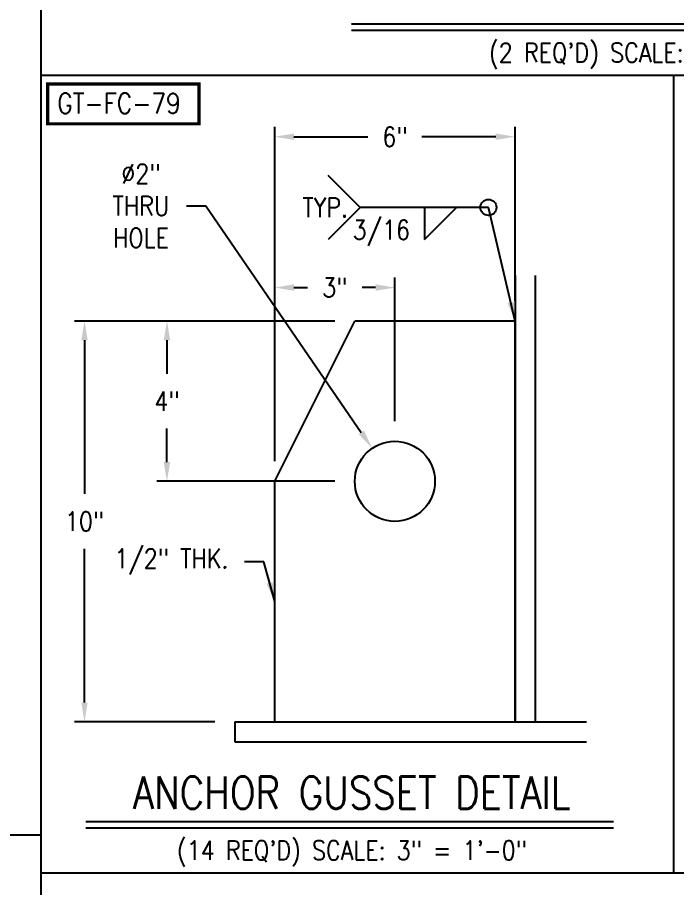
# Model space of a CAD drawing. Extents: x -36 to 1116, y 36 to 900.
# Drawn here: x 693.8 to 891.3, y 371.5 to 632.1 of the extents above; entities that cross this region are included whole.
import ezdxf
from ezdxf.enums import TextEntityAlignment as Align

# ---------------------------------------------------------------- set-up
doc = ezdxf.new("R2010")
doc.units = 0
doc.header["$LTSCALE"] = 12
doc.header["$MEASUREMENT"] = 0
doc.header["$PDMODE"] = 33
doc.header["$PDSIZE"] = -0.5
doc.layers.get('0').update_dxf_attribs({"linetype": 'CONTINUOUS'})
doc.layers.get('Defpoints').update_dxf_attribs({"linetype": 'CONTINUOUS'})
for name, color, linetype in [('COVER', 3, 'CONTINUOUS'), ('DIM', 1, 'CONTINUOUS'), ('SHELL', 40, 'CONTINUOUS'), ('TEXT', 4, 'CONTINUOUS')]:
    doc.layers.add(name, color=color, linetype=linetype)
doc.styles.add('ROMANS', font='ROMANS.shx', dxfattribs={"width": 0.85, "height": 5.76})
doc.styles.get("Standard").update_dxf_attribs({"font": 'sanss___.ttf'})
doc.dimstyles.get("Standard").update_dxf_attribs({"dimtxt": 0.18, "dimasz": 0.18, "dimexe": 0.18, "dimexo": 0.0625, "dimgap": 0.09, "dimtad": 0, "dimtih": 1, "dimtoh": 1, "dimdec": 4, "dimzin": 0, "dimdsep": 46, "dimtxsty": 'Standard', "dimcen": 0.09, "dimadec": 0, "dimazin": 0, "dimtfac": 1, "dimtdec": 4, "dimtofl": 0, "dimtmove": 0, "dimatfit": 3, "dimfxl": 1, "dimtolj": 1, "dimtzin": 0, "dimarcsym": 0})

# ---------------------------------------------------------------- blocks, each defined once
blk = doc.blocks.new('A$C7f54e743')
at = {"layer": 'COVER'}
for p, q in [((-6, 6), (-4, 10)), ((0, 10), (-4, 10)), ((0, 0), (0, 10)), ((-6, 0), (-6, 6)), ((-6, 0), (0, 0))]:
    blk.add_line(p, q, dxfattribs=at)
blk.add_circle((-3, 6), 1, dxfattribs=at)
blk = doc.blocks.new('*D211')
at = {"layer": 'Defpoints', "color": 0, "transparency": 16777216}
for p in [(842.93, 596.33), (842.93, 541.14), (770.93, 493.14)]:
    blk.add_point(p, dxfattribs=at)
at = {"layer": 'DIM', "color": 0, "lineweight": -2, "transparency": 16777216}
for p, q in [((770.93, 499.14), (770.93, 599.33)), ((842.93, 547.14), (842.93, 599.33)), ((776.69, 596.33), (798.87, 596.33)), ((837.17, 596.33), (814.99, 596.33))]:
    blk.add_line(p, q, dxfattribs=at)
at = {"layer": 'DIM', "color": 0, "transparency": 16777216}
for points in [[(776.69, 597.29), (776.69, 595.37), (770.93, 596.33)], [(837.17, 597.29), (837.17, 595.37), (842.93, 596.33)]]:
    blk.add_solid(points, dxfattribs=at)
at = {"layer": 'DIM', "color": 0, "transparency": 16777216, "insert": (806.93, 596.33), "char_height": 5.76, "attachment_point": 5, "style": 'ROMANS'}
blk.add_mtext('\\A1;6"', dxfattribs=at)
blk = doc.blocks.new('*D212')
at = {"layer": 'Defpoints', "color": 0, "transparency": 16777216}
for p in [(794.93, 541.14), (713.92, 421.14), (758.93, 421.14)]:
    blk.add_point(p, dxfattribs=at)
at = {"layer": 'DIM', "color": 0, "lineweight": -2, "transparency": 16777216}
for p, q in [((788.93, 541.14), (710.92, 541.14)), ((713.92, 535.38), (713.92, 489.37)), ((713.92, 426.9), (713.92, 472.91)), ((752.93, 421.14), (710.92, 421.14))]:
    blk.add_line(p, q, dxfattribs=at)
at = {"layer": 'DIM', "color": 0, "transparency": 16777216}
for points in [[(712.96, 535.38), (714.88, 535.38), (713.92, 541.14)], [(712.96, 426.9), (714.88, 426.9), (713.92, 421.14)]]:
    blk.add_solid(points, dxfattribs=at)
at = {"layer": 'DIM', "color": 0, "transparency": 16777216, "insert": (713.92, 481.14), "char_height": 5.76, "attachment_point": 5, "style": 'ROMANS'}
blk.add_mtext('\\A1;10"', dxfattribs=at)
blk = doc.blocks.new('*D213')
at = {"layer": 'Defpoints', "color": 0, "transparency": 16777216}
for p in [(806.93, 551.16), (806.93, 505.14), (770.93, 493.14)]:
    blk.add_point(p, dxfattribs=at)
at = {"layer": 'DIM', "color": 0, "lineweight": -2, "transparency": 16777216}
for p, q in [((770.93, 499.14), (770.93, 554.16)), ((806.93, 511.14), (806.93, 554.16)), ((776.69, 551.16), (780.75, 551.16)), ((801.17, 551.16), (797.11, 551.16))]:
    blk.add_line(p, q, dxfattribs=at)
at = {"layer": 'DIM', "color": 0, "transparency": 16777216}
for points in [[(776.69, 552.12), (776.69, 550.2), (770.93, 551.16)], [(801.17, 552.12), (801.17, 550.2), (806.93, 551.16)]]:
    blk.add_solid(points, dxfattribs=at)
at = {"layer": 'DIM', "color": 0, "transparency": 16777216, "insert": (788.93, 551.16), "char_height": 5.76, "attachment_point": 5, "style": 'ROMANS'}
blk.add_mtext('\\A1;3"', dxfattribs=at)
blk = doc.blocks.new('*D214')
at = {"layer": 'Defpoints', "color": 0, "transparency": 16777216}
for p in [(794.93, 541.14), (738.63, 493.14), (794.93, 493.14)]:
    blk.add_point(p, dxfattribs=at)
at = {"layer": 'DIM', "color": 0, "lineweight": -2, "transparency": 16777216}
for p, q in [((788.93, 541.14), (735.63, 541.14)), ((738.63, 535.38), (738.63, 525.37)), ((738.63, 498.9), (738.63, 508.91)), ((788.93, 493.14), (735.63, 493.14))]:
    blk.add_line(p, q, dxfattribs=at)
at = {"layer": 'DIM', "color": 0, "transparency": 16777216}
for points in [[(737.67, 535.38), (739.59, 535.38), (738.63, 541.14)], [(737.67, 498.9), (739.59, 498.9), (738.63, 493.14)]]:
    blk.add_solid(points, dxfattribs=at)
at = {"layer": 'DIM', "color": 0, "transparency": 16777216, "insert": (738.63, 517.14), "char_height": 5.76, "attachment_point": 5, "style": 'ROMANS'}
blk.add_mtext('\\A1;4"', dxfattribs=at)
blk = doc.blocks.new('*D215')
at = {"layer": 'Defpoints', "color": 0, "transparency": 16777216}
for p in [(800.14, 503.03), (813.73, 483.25)]:
    blk.add_point(p, dxfattribs=at)
at = {"layer": 'DIM', "color": 0, "lineweight": -2, "transparency": 16777216}
for p, q in [((744.49, 575.64), (750.25, 575.64)), ((750.25, 575.64), (796.87, 507.78))]:
    blk.add_line(p, q, dxfattribs=at)
at = {"layer": 'DIM', "color": 0, "transparency": 16777216}
blk.add_solid([(797.67, 508.32), (796.08, 507.23), (800.14, 503.03)], dxfattribs=at)
at = {"layer": 'DIM', "color": 0, "transparency": 16777216, "insert": (730.83, 575.64), "char_height": 5.76, "attachment_point": 5, "style": 'ROMANS'}
blk.add_mtext('\\A1;∅2"\\PTHRU\\PHOLE', dxfattribs=at)

msp = doc.modelspace()

# ---------------------------------------------------------------- linework, layer by layer
for p, q in [((700.83486, 888), (700.83486, 72)), ((700.83486, 614.78302), (1080, 614.78302)), ((890.41743, 614.78302), (890.41743, 375.9067)), ((700.83486, 387.20776), (418.83486, 387.20776)), ((700.83486, 375.9067), (1080, 375.9067))]:
    msp.add_line(p, q)
at = {"layer": 'DIM'}
for p, q in [((793.88409, 630.14302), (985.88409, 630.14302)), ((793.88409, 628.22302), (985.88409, 628.22302)), ((796.56479, 575.15527), (786.96479, 584.75527)), ((796.56479, 575.15527), (786.96479, 565.55527)), ((834.96479, 575.15527), (796.56479, 575.15527)), ((815.76479, 565.55527), (825.36479, 575.15527)), ((815.76479, 575.15527), (815.76479, 565.55527)), ((714.30704, 391.2667), (872.48198, 391.2667)), ((714.30704, 389.3467), (872.48198, 389.3467))]:
    msp.add_line(p, q, dxfattribs=at)
msp.add_circle((834.96479, 575.15527), 2.4, dxfattribs=at)
at = {"layer": 'SHELL'}
for p, q in [((842.93064, 554.77927), (842.93064, 421.13939)), ((848.93064, 554.77927), (848.93064, 421.13939)), ((758.93064, 421.13939), (864.34158, 421.13939)), ((758.93064, 421.13939), (758.93064, 415.13939)), ((758.93064, 415.13939), (864.34158, 415.13939))]:
    msp.add_line(p, q, dxfattribs=at)
at = {"layer": 'TEXT', "const_width": 0.96}
msp.add_lwpolyline([(702.91093, 612.09901), (702.91093, 600.19225), (748.23018, 600.19225), (748.23018, 612.09901)], close=True, dxfattribs=at)

# ---------------------------------------------------------------- block references
at = {"layer": 'COVER', "xscale": 12, "yscale": 12, "zscale": 12}
msp.add_blockref('A$C7f54e743', (842.93064, 421.13939), dxfattribs=at)

# ---------------------------------------------------------------- texts
at = {"layer": 'DIM', "style": 'ROMANS', "width": 0.85}
for s, height, p in [('(2 REQ\'D) SCALE: 3/4" = 1\'-0"', 5.76, (889.88409, 618.62302)), ('ANCHOR GUSSET DETAIL', 9.6, (794.04919, 395.1067)), ('(14 REQ\'D) SCALE: 3" = 1\'-0"', 5.76, (794.04919, 379.7467))]:
    msp.add_text(s, height=height, dxfattribs=at).set_placement(p, align=Align.CENTER)
msp.add_text('TYP.', height=5.76, dxfattribs=at).set_placement((786.04738, 575.15527), align=Align.MIDDLE_CENTER)
msp.add_text('3/16', height=5.76, dxfattribs=at).set_placement((794.26079, 565.55527))
at = {"layer": 'DIM', "insert": (757.06868, 469.03976), "char_height": 5.76, "attachment_point": 6, "style": 'ROMANS'}
msp.add_mtext('1/2" THK.', dxfattribs=at)
at = {"layer": 'TEXT', "insert": (705.7477, 609.38296), "char_height": 6.048, "width": 117.1626667, "attachment_point": 1, "style": 'ROMANS'}
msp.add_mtext('GT-FC-79', dxfattribs=at)

# ---------------------------------------------------------------- dimensions: what is measured, and where the dimension line sits
at = {"layer": 'DIM'}
dim = msp.add_linear_dim(base=(842.93064, 596.32843), p1=(770.93064, 493.13939), p2=(842.93064, 541.13939), dimstyle='Standard', override={"dimscale": 48, "dimtxt": 5.76, "dimasz": 0.12, "dimexe": 0.0625, "dimexo": 0.125, "dimgap": 0.1, "dimlfac": 0.083333, "dimzin": 3, "dimlunit": 4, "dimpost": '\\X', "dimtxsty": 'ROMANS', "dimcen": 0}, dxfattribs=at)
dim.commit()
dim.dimension.update_dxf_attribs({"geometry": '*D211', "text_midpoint": (806.93064, 596.32843)})
dim = msp.add_diameter_dim_2p(p1=(813.72583, 483.24871), p2=(800.13545, 503.03006), text='<>\\PTHRU\\PHOLE', dimstyle='Standard', override={"dimscale": 48, "dimtxt": 5.76, "dimasz": 0.12, "dimexe": 0.0625, "dimexo": 0.125, "dimgap": 0.1, "dimlfac": 0.083333, "dimzin": 3, "dimlunit": 4, "dimpost": '\\X', "dimtxsty": 'ROMANS', "dimcen": 0}, dxfattribs=at)
dim.commit()
dim.dimension.update_dxf_attribs({"geometry": '*D215', "text_midpoint": (730.83097, 575.63977), "dimtype": 163})
dim = msp.add_linear_dim(base=(806.93064, 551.16046), p1=(770.93064, 493.13939), p2=(806.93064, 505.13939), dimstyle='Standard', override={"dimscale": 48, "dimtxt": 5.76, "dimasz": 0.12, "dimexe": 0.0625, "dimexo": 0.125, "dimgap": 0.1, "dimlfac": 0.083333, "dimzin": 3, "dimlunit": 4, "dimpost": '\\X', "dimtxsty": 'ROMANS', "dimcen": 0}, dxfattribs=at)
dim.commit()
dim.dimension.update_dxf_attribs({"geometry": '*D213', "text_midpoint": (788.93064, 551.16046), "dimtype": 160})
for base, p2, picture, middle in [((713.92171, 421.13939), (758.93064, 421.13939), '*D212', (713.92171, 481.13939)), ((738.6344, 493.13939), (794.93064, 493.13939), '*D214', (738.6344, 517.13939))]:
    dim = msp.add_linear_dim(base=base, p1=(794.93064, 541.13939), p2=p2, angle=90, dimstyle='Standard', override={"dimscale": 48, "dimtxt": 5.76, "dimasz": 0.12, "dimexe": 0.0625, "dimexo": 0.125, "dimgap": 0.1, "dimlfac": 0.083333, "dimzin": 3, "dimlunit": 4, "dimpost": '\\X', "dimtxsty": 'ROMANS', "dimcen": 0}, dxfattribs=at)
    dim.commit()
    dim.dimension.update_dxf_attribs({"geometry": picture, "text_midpoint": middle})

# ---------------------------------------------------------------- leaders
msp.add_leader([(842.93064, 541.13939), (834.96479, 575.15527)], dimstyle='Standard', override={"dimscale": 48, "dimtxt": 5.76, "dimasz": 0.12, "dimexe": 0.0625, "dimexo": 0.125, "dimgap": 0.1, "dimlfac": 0.333333, "dimzin": 3, "dimlunit": 4, "dimpost": '\\X', "dimtxsty": 'ROMANS', "dimcen": 0}, dxfattribs=at)
at = {"layer": 'DIM', "annotation_type": 0, "has_hookline": 1, "hookline_direction": 1, "text_width": 36.37029}
msp.add_leader([(770.93064, 457.13939), (767.62868, 469.03976), (761.86868, 469.03976)], dimstyle='Standard', override={"dimscale": 48, "dimtxt": 5.76, "dimasz": 0.12, "dimexe": 0.0625, "dimexo": 0.125, "dimgap": 0.1, "dimlfac": 0.083333, "dimzin": 3, "dimlunit": 4, "dimpost": '\\X', "dimtxsty": 'ROMANS', "dimcen": 0}, dxfattribs=at)

doc.saveas('drawing.dxf')
